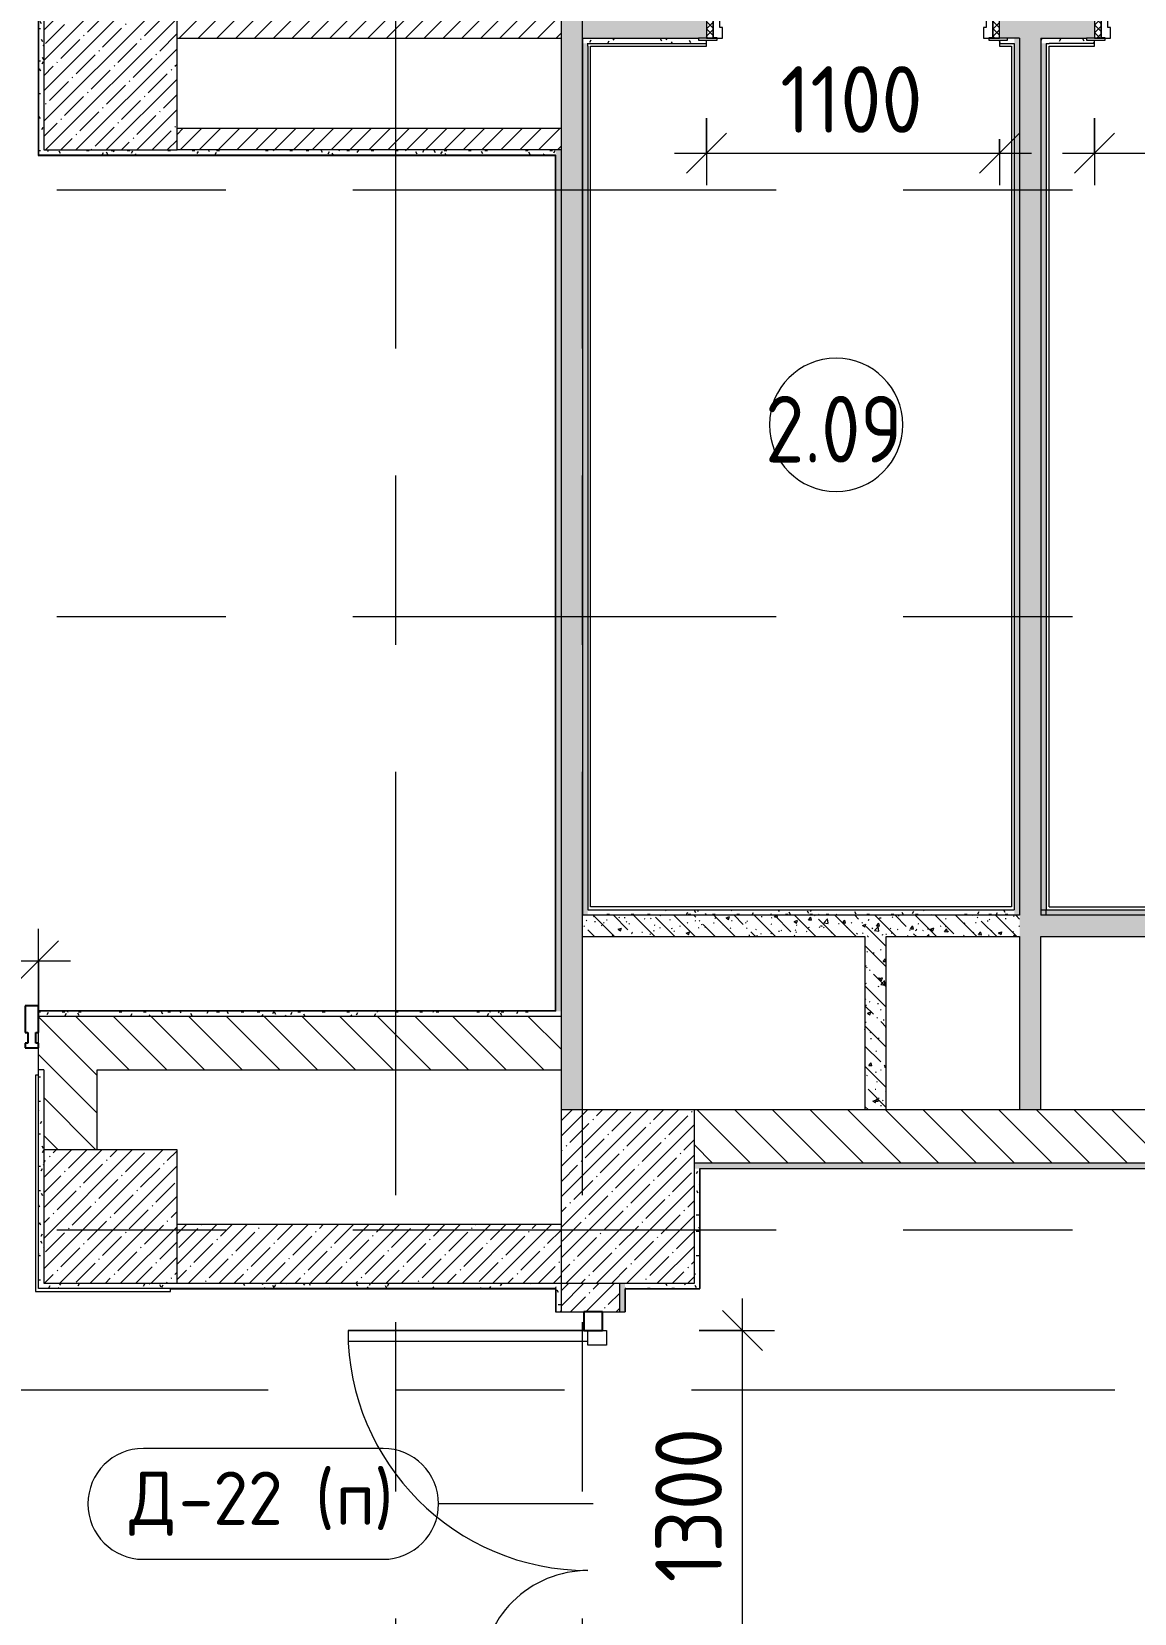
# Model space of a CAD drawing. Header units: millimetres. Extents: x 35363 to 232034, y -8553 to 29000.
# Drawn here: x 73495 to 77630, y 9662 to 15594 of the extents above; entities that cross this region are included whole.
import ezdxf

# ---------------------------------------------------------------- set-up
doc = ezdxf.new("R2010")
doc.units = ezdxf.units.MM
doc.linetypes.add('Осевая', pattern=[3175, 635, -476.25, 1587.5, -476.25])
for name, color, linetype, lineweight in [('A-ANNO-DIMS', 7, 'Continuous', 9), ('A-ANNO-DIMS-100', 7, 'Continuous', 9), ('A-AREA-IDEN', 7, 'Continuous', 9), ('A-DETL-GENF', 7, 'Continuous', 9), ('A-DOOR', 7, 'Continuous', 9), ('A-DOOR-FRAM-2', 7, 'Continuous', 9), ('A-DOOR-IDEN', 7, 'Continuous', 9), ('A-GLAZ-CWMG', 7, 'Continuous', 9), ('A-GLAZ-CWMG-1', 7, 'Continuous', 25), ('A-WALL', 7, 'Continuous', 9), ('I-WALL', 7, 'Continuous', 9), ('S-COLS', 7, 'Continuous', 9), ('Оси-2', 7, 'Осевая', 9)]:
    doc.layers.add(name, color=color, linetype=linetype, lineweight=lineweight)
for name, color, linetype, lineweight, true_color in [('A-DOOR-1', 1, 'Continuous', 9, 0xff0000), ('A-DOOR-2', 1, 'Continuous', 13, 0xff0000), ('A-DOOR-FRAM-1', 1, 'Continuous', 13, 0xff0000), ('A-WALL-1', 7, 'Continuous', 9, 0x3c3c3c), ('A-WALL-FNSH-1', 7, 'Continuous', 9, 0x3c3c3c)]:
    doc.layers.add(name, color=color, linetype=linetype, lineweight=lineweight, true_color=true_color)
doc.styles.add('GOST Common', font='GOST_Common.ttf', dxfattribs={"height": 200})
doc.styles.add('GOST Common_1', font='GOST_Common.ttf', dxfattribs={"width": 0.9, "height": 250})
doc.styles.add('ISOCPEUR', font='isocpeur.ttf', dxfattribs={"width": 0.9, "height": 250})
doc.dimstyles.new('ISO-2_5_0_9К_БОЛЬШОЙ', dxfattribs={"dimscale": 304.8, "dimtxt": 248.995294, "dimasz": 0.492126, "dimexe": 0.393701, "dimexo": 0.984252, "dimgap": 0, "dimtad": 1, "dimdec": 0, "dimrnd": 10, "dimzin": 0, "dimdsep": 46, "dimtxsty": 'ISOCPEUR', "dimblk1": 'OBLIQUE', "dimblk2": 'OBLIQUE', "dimsah": 1, "dimcen": 0.09, "dimdle": 0.393701, "dimazin": 0, "dimtfac": 1, "dimtdec": 4, "dimtix": 1, "dimtmove": 0, "dimatfit": 3, "dimfxl": 1, "dimtvp": 1, "dimtolj": 1, "dimtzin": 0, "dimarcsym": 2})
pattern_1 = [(135, (0, 0), (-70.71068, -70.71068), [])]
pattern_2 = [(45, (0, 0), (-57.02463, 57.02463), []), (45, (57.025, 0), (-57.02463, 57.02463), [100.806, -20.161, 3.353, -16.808])]
pattern_3 = [(135, (0, 0), (-75.43415, -75.43415), [106.68, -17.78, 3.556, -17.78]), (135, (0, 75.39), (-75.43415, -75.43415), []), (50, (0, 0), (127.52922, -11.15758), [13.335, -146.685]), (355, (0, 0), (-24.66966, 133.74002), [10.668, -117.348]), (100.451, (10.63, -0.93), (102.85973, 122.58178), [11.333, -124.663]), (46.184, (0, 35.56), (189.75516, -29.43036), [20.002, -220.027]), (96.636, (15.81, 33.1), (166.1822, 173.1996), [17, -186.995]), (351.184, (0, 35.56), (166.18393, 173.19757), [16.002, -176.022]), (21, (17.78, 26.67), (106.13027, -71.58603), [13.335, -146.685]), (326, (17.78, 26.67), (43.26188, 128.93175), [10.668, -117.348]), (71.451, (26.62, 20.7), (149.39198, 57.34505), [11.333, -124.663]), (37.5, (0, 0), (2.162228, 59.188357), [3.353, -112.573, 3.353, -115.773, -117.793]), (37.5, (0, 0), (2.162228, 59.188357), [-235.052, 3.353, -114.44]), (7.5, (0, 0), (46.773857, 70.126152), [3.353, -64.567, 3.353, -109.906, -44.894]), (7.5, (0, 0), (46.773857, 70.126152), [-181.178, 3.353, -41.542]), (327.5, (-39.65, 0), (94.91367, -4.010093), [3.353, -41.097, 3.353, -135.331, -184.023]), (327.5, (-39.65, 0), (94.91367, -4.010093), [-183.134, 3.353, -180.67]), (317.5, (-57.43, 0), (103.69057, 17.79882), [3.353, -54.432, 3.353, -88.748, -130.683]), (317.5, (-57.43, 0), (103.69057, 17.79882), [-149.885, 3.353, -127.33])]
pattern_4 = [(135, (1751.41, 104.685), (-14.14214, -14.14214), []), (225, (1751.41, 104.685), (14.14214, -14.14214), [])]
pattern_5 = [(45, (-371.384, 104.685), (-14.1421, 14.1421), []), (135, (-371.384, 104.685), (-14.1421, -14.1421), [])]
pattern_6 = [(45, (0, 0), (-35.35534, 35.35534), [])]
pattern_7 = [(0, (0, 0), (121.92, 30.48), [10.058, -81.382, 10.058, -81.382, -487.68]), (0, (0, 0), (121.92, 30.48), [-182.88, 10.058, -172.822, 10.058, -81.382, -213.36]), (0, (0, 0), (121.92, 30.48), [-457.2, 10.058, -50.902, 10.058, -142.342]), (120, (45.72, 15.24), (-87.356454, 90.345817), [10.058, -81.382, 10.058, -81.382, -487.68]), (120, (45.72, 15.24), (-87.356454, 90.345817), [-182.88, 10.058, -172.822, 10.058, -81.382, -213.36]), (120, (45.72, 15.24), (-87.356454, 90.345817), [-457.2, 10.058, -50.902, 10.058, -142.342]), (240, (60.96, 76.2), (-34.563546, -120.825817), [10.058, -81.382, 10.058, -81.382, -487.68]), (240, (60.96, 76.2), (-34.563546, -120.825817), [-182.88, 10.058, -172.822, 10.058, -81.382, -213.36]), (240, (60.96, 76.2), (-34.563546, -120.825817), [-457.2, 10.058, -50.902, 10.058, -142.342])]

# ---------------------------------------------------------------- blocks, each defined once
blk = doc.blocks.new('BSC_Колонна _Прямоугольная - 650х500-23287315-План заполнения и маркировки дверных проемов 2 этажа в осях 12-23')
at = {"layer": 'S-COLS'}
h = blk.add_hatch(dxfattribs=at)
h.set_pattern_fill('FP_42', color=256, style=0, pattern_type=2)
h.set_pattern_definition([(135, (11225, -75730), (-57.02463, -57.02463), []), (135, (11225, -75672.975), (-57.02463, -57.02463), [100.806, -20.161, 3.353, -16.808])])
h.paths.add_polyline_path([(325, -250), (325, 250), (-325, 250), (-325, -250)])
for p, q in [((325, 250), (-325, 250)), ((-325, 250), (-325, -250)), ((325, -250), (325, 250)), ((-325, -250), (325, -250))]:
    blk.add_line(p, q, dxfattribs=at)
blk = doc.blocks.new('BSC_Колонна _Прямоугольная - 500х500-V27-План заполнения и маркировки дверных проемов 2 этажа в осях 12-23')
at = {"layer": 'S-COLS'}
h = blk.add_hatch(dxfattribs=at)
h.set_pattern_fill('FP_43', color=256, style=0, pattern_type=2)
h.set_pattern_definition([(45, (-73790, -11150), (-57.02463, 57.02463), []), (45, (-73732.975, -11150), (-57.02463, 57.02463), [100.806, -20.161, 3.353, -16.808])])
h.paths.add_polyline_path([(-250, -250), (250, -250), (250, 250), (-250, 250)])
for p, q in [((250, 250), (-250, 250)), ((-250, 250), (-250, -250)), ((250, -250), (250, 250)), ((-250, -250), (250, -250))]:
    blk.add_line(p, q, dxfattribs=at)
blk = doc.blocks.new('BSC_Колонна _Прямоугольная - 500х500-V29-План заполнения и маркировки дверных проемов 2 этажа в осях 12-23')
at = {"layer": 'S-COLS'}
h = blk.add_hatch(dxfattribs=at)
h.set_pattern_fill('FP_45', color=256, style=0, pattern_type=2)
h.set_pattern_definition([(45, (-73790, -15400), (-57.02463, 57.02463), []), (45, (-73732.975, -15400), (-57.02463, 57.02463), [100.806, -20.161, 3.353, -16.808])])
h.paths.add_polyline_path([(-250, -250), (250, -250), (250, 250), (-250, 250)])
for p, q in [((250, 250), (-250, 250)), ((-250, 250), (-250, -250)), ((250, -250), (250, 250)), ((-250, -250), (250, -250))]:
    blk.add_line(p, q, dxfattribs=at)
blk = doc.blocks.new('110_Дверь_СКБ_1Ст_Внутренняя1 - Д-4 _л_ 1100x2100h_су мгн-32399984-План заполнения и маркировки дверных проемов 2 этажа в осях 12-23')
at = {"layer": 'A-DOOR'}
h = blk.add_hatch(dxfattribs=at)
h.set_pattern_fill('FP_38', color=256, style=0, pattern_type=2)
h.set_pattern_definition(pattern_4)
h.paths.add_polyline_path([(562.5, -40), (562.5, 40), (537.5, 40), (537.5, -40)])
at = {"layer": 'A-DOOR-FRAM-2'}
h = blk.add_hatch(dxfattribs=at)
h.set_pattern_fill('FP_39', color=256, style=0, pattern_type=2)
h.set_pattern_definition(pattern_5)
h.paths.add_polyline_path([(-512.5, -40), (-512.5, 40), (-537.5, 40), (-537.5, -40)])
at = {"layer": 'A-DOOR-1'}
blk.add_arc((512.5, 40), 1000, 90, 180, dxfattribs=at)
at = {"layer": 'A-DOOR-2'}
for p, q in [((512.5, 1040), (472.5, 1040)), ((472.5, 1040), (472.5, 40)), ((512.5, 40), (512.5, 1040)), ((472.5, 40), (512.5, 40))]:
    blk.add_line(p, q, dxfattribs=at)
at = {"layer": 'A-DOOR-FRAM-1'}
for p, q in [((-497.5, 48), (-567.5, 48)), ((-567.5, 48), (-567.5, 40)), ((-567.5, 40), (-497.5, 40)), ((-512.5, 40), (-537.5, 40)), ((-537.5, 40), (-537.5, -40)), ((-487.5, 40), (-512.5, 40)), ((-512.5, 40), (-512.5, -40)), ((-512.5, -40), (-512.5, 40)), ((-497.5, 40), (-512.5, 40)), ((-512.5, 40), (-512.5, 39)), ((-512.5, 39), (-497.5, 39)), ((-497.5, 40), (-497.5, 48)), ((-497.5, 39), (-497.5, 40)), ((-487.5, 0), (-487.5, 40)), ((-477.5, 0), (-487.5, 0)), ((-477.5, -40), (-477.5, 0)), ((512.5, 0), (502.5, 0)), ((502.5, 0), (502.5, -40)), ((512.5, 40), (512.5, 0)), ((537.5, 40), (512.5, 40)), ((592.5, 48), (522.5, 48)), ((522.5, 48), (522.5, 40)), ((537.5, 40), (522.5, 40)), ((522.5, 40), (522.5, 39)), ((522.5, 40), (592.5, 40)), ((522.5, 39), (537.5, 39)), ((537.5, -40), (537.5, 40)), ((562.5, 40), (537.5, 40)), ((537.5, 40), (537.5, -40)), ((537.5, 39), (537.5, 40)), ((562.5, -40), (562.5, 40)), ((592.5, 40), (592.5, 48)), ((-497.5, -40), (-567.5, -40)), ((-567.5, -40), (-567.5, -48)), ((-567.5, -48), (-497.5, -48)), ((-537.5, -40), (-512.5, -40)), ((-497.5, -39), (-512.5, -39)), ((-512.5, -39), (-512.5, -40)), ((-512.5, -40), (-477.5, -40)), ((-512.5, -40), (-497.5, -40)), ((-497.5, -40), (-497.5, -39)), ((-497.5, -48), (-497.5, -40)), ((502.5, -40), (537.5, -40)), ((537.5, -39), (522.5, -39)), ((522.5, -39), (522.5, -40)), ((522.5, -40), (537.5, -40)), ((592.5, -40), (522.5, -40)), ((522.5, -40), (522.5, -48)), ((522.5, -48), (592.5, -48)), ((537.5, -40), (537.5, -39)), ((537.5, -40), (562.5, -40)), ((592.5, -48), (592.5, -40))]:
    blk.add_line(p, q, dxfattribs=at)
blk = doc.blocks.new('110_Дверь_СКБ_1Ст_Внутренняя1 - Д-5 _л_ 1100x2100h_су мгн EIW30-32897889-План заполнения и маркировки дверных проемов 2 этажа в осях 12-23')
at = {"layer": 'A-DOOR'}
h = blk.add_hatch(dxfattribs=at)
h.set_pattern_fill('FP_38', color=256, style=0, pattern_type=2)
h.set_pattern_definition(pattern_4)
h.paths.add_polyline_path([(562.5, -40), (562.5, 40), (537.5, 40), (537.5, -40)])
at = {"layer": 'A-DOOR-FRAM-2'}
h = blk.add_hatch(dxfattribs=at)
h.set_pattern_fill('FP_39', color=256, style=0, pattern_type=2)
h.set_pattern_definition(pattern_5)
h.paths.add_polyline_path([(-512.5, -40), (-512.5, 40), (-537.5, 40), (-537.5, -40)])
at = {"layer": 'A-DOOR-1'}
blk.add_arc((512.5, 40), 1000, 90, 180, dxfattribs=at)
at = {"layer": 'A-DOOR-2'}
for p, q in [((512.5, 1040), (472.5, 1040)), ((472.5, 1040), (472.5, 40)), ((512.5, 40), (512.5, 1040)), ((472.5, 40), (512.5, 40))]:
    blk.add_line(p, q, dxfattribs=at)
at = {"layer": 'A-DOOR-FRAM-1'}
for p, q in [((-497.5, 48), (-567.5, 48)), ((-567.5, 48), (-567.5, 40)), ((-567.5, 40), (-497.5, 40)), ((-512.5, 40), (-537.5, 40)), ((-537.5, 40), (-537.5, -40)), ((-487.5, 40), (-512.5, 40)), ((-512.5, 40), (-512.5, -40)), ((-512.5, -40), (-512.5, 40)), ((-497.5, 40), (-512.5, 40)), ((-512.5, 40), (-512.5, 39)), ((-512.5, 39), (-497.5, 39)), ((-497.5, 40), (-497.5, 48)), ((-497.5, 39), (-497.5, 40)), ((-487.5, 0), (-487.5, 40)), ((-477.5, 0), (-487.5, 0)), ((-477.5, -40), (-477.5, 0)), ((512.5, 0), (502.5, 0)), ((502.5, 0), (502.5, -40)), ((512.5, 40), (512.5, 0)), ((537.5, 40), (512.5, 40)), ((592.5, 48), (522.5, 48)), ((522.5, 48), (522.5, 40)), ((537.5, 40), (522.5, 40)), ((522.5, 40), (522.5, 39)), ((522.5, 40), (592.5, 40)), ((522.5, 39), (537.5, 39)), ((537.5, -40), (537.5, 40)), ((562.5, 40), (537.5, 40)), ((537.5, 40), (537.5, -40)), ((537.5, 39), (537.5, 40)), ((562.5, -40), (562.5, 40)), ((592.5, 40), (592.5, 48)), ((-497.5, -40), (-567.5, -40)), ((-567.5, -40), (-567.5, -48)), ((-567.5, -48), (-497.5, -48)), ((-537.5, -40), (-512.5, -40)), ((-497.5, -39), (-512.5, -39)), ((-512.5, -39), (-512.5, -40)), ((-512.5, -40), (-477.5, -40)), ((-512.5, -40), (-497.5, -40)), ((-497.5, -40), (-497.5, -39)), ((-497.5, -48), (-497.5, -40)), ((502.5, -40), (537.5, -40)), ((537.5, -39), (522.5, -39)), ((522.5, -39), (522.5, -40)), ((522.5, -40), (537.5, -40)), ((592.5, -40), (522.5, -40)), ((522.5, -40), (522.5, -48)), ((522.5, -48), (592.5, -48)), ((537.5, -40), (537.5, -39)), ((537.5, -40), (562.5, -40)), ((592.5, -48), (592.5, -40))]:
    blk.add_line(p, q, dxfattribs=at)
blk = doc.blocks.new('Прямоугольный импост - 50 x 70 мм-31927764-План заполнения и маркировки дверных проемов 2 этажа в осях 12-23')
at = {"layer": 'A-GLAZ-CWMG-1'}
for p, q in [((-70, 35), (0, 35)), ((-70, -35), (-70, 35)), ((0, 35), (0, -35)), ((0, -35), (-70, -35))]:
    blk.add_line(p, q, dxfattribs=at)
blk = doc.blocks.new('Дверь_Витражная_остекление_ - ДВН_ДАО_Главный вход_1200 в свету Д-22 _п_-32403398-План заполнения и маркировки дверных проемов 2 этажа в осях 12-23')
at = {"layer": 'A-DETL-GENF'}
for p, q in [((650, 920), (610, 920)), ((610, 920), (610, 20)), ((650, 35), (650, 920)), ((-610, 420), (-650, 420)), ((-650, 420), (-650, 35)), ((-610, 20), (-610, 420)), ((-650, 20), (-610, 20)), ((-595, 20), (-650, 20)), ((-595, -50), (-595, 20)), ((595, -50), (595, 20)), ((595, 20), (650, 20)), ((610, 20), (650, 20)), ((-650, -35), (-650, -50)), ((-650, -50), (-595, -50)), ((650, -50), (595, -50)), ((650, -35), (650, -50))]:
    blk.add_line(p, q, dxfattribs=at)
at = {"layer": 'A-DOOR-1'}
for p, q in [((650, 920), (650, 35)), ((-650, 420), (-650, 35))]:
    blk.add_line(p, q, dxfattribs=at)
for centre, radius, start, end in [((650, 20), 900, 90, 180), ((-650, 20), 400, 360, 90)]:
    blk.add_arc(centre, radius, start, end, dxfattribs=at)
blk = doc.blocks.new('Прямоугольный импост - Импост структурный с накладкой - 160мм Темный-33326242-План заполнения и маркировки дверных проемов 2 этажа в осях 12-23')
at = {"layer": 'A-GLAZ-CWMG-1'}
for p, q in [((0, 140), (-50, 140)), ((-50, 140), (-50, 40)), ((0, 40), (0, 140)), ((-50, 40), (-40, 40)), ((-40, 0), (-50, 0)), ((-50, 0), (-50, -17)), ((-40, 40), (-40, 0)), ((-10, 0), (-10, 40)), ((-10, 40), (0, 40)), ((0, 0), (-10, 0)), ((0, -17), (0, 0)), ((-50, -17), (0, -17))]:
    blk.add_line(p, q, dxfattribs=at)
blk = doc.blocks.new('DIMBLOCK39-План заполнения и маркировки дверных проемов 2 этажа в осях 12-23')
at = {"layer": 'A-ANNO-DIMS-100'}
for p, q in [((76024.8, 15270), (76024.8, 15017.9)), ((76024.8, 15137.9), (76024.8, 15270)), ((77124.8, 15190), (77124.8, 15017.9)), ((77124.8, 15137.9), (77124.8, 15190)), ((75904.8, 15137.9), (77244.8, 15137.9))]:
    blk.add_line(p, q, dxfattribs=at)
at = {"layer": 'A-ANNO-DIMS-100', "lineweight": 20}
for p, q in [((76024.8, 15137.9), (76099.8, 15212.9)), ((77124.8, 15137.9), (77199.8, 15212.9)), ((76024.8, 15137.9), (75949.8, 15062.9)), ((77124.8, 15137.9), (77049.8, 15062.9))]:
    blk.add_line(p, q, dxfattribs=at)
at = {"layer": 'A-ANNO-DIMS-100', "color": 0, "insert": (76301.9, 15464.5), "char_height": 250, "width": 655.049, "attachment_point": 1, "line_spacing_factor": 1.149209, "style": 'ISOCPEUR'}
blk.add_mtext('1100', dxfattribs=at)
blk = doc.blocks.new('_Oblique')
at = {"color": 0, "linetype": 'ByBlock', "lineweight": -2}
blk.add_line((-0.5, -0.5), (0.5, 0.5), dxfattribs=at)
blk = doc.blocks.new('DIMBLOCK40-План заполнения и маркировки дверных проемов 2 этажа в осях 12-23')
at = {"layer": 'A-ANNO-DIMS-100'}
for p, q in [((77480, 15270), (77480, 15017.9)), ((77480, 15137.9), (77480, 15270)), ((78580, 15190), (78580, 15017.9)), ((78580, 15137.9), (78580, 15190)), ((77360, 15137.9), (78700, 15137.9))]:
    blk.add_line(p, q, dxfattribs=at)
at = {"layer": 'A-ANNO-DIMS-100', "lineweight": 20}
for p, q in [((77480, 15137.9), (77555, 15212.9)), ((78580, 15137.9), (78655, 15212.9)), ((77480, 15137.9), (77405, 15062.9)), ((78580, 15137.9), (78505, 15062.9))]:
    blk.add_line(p, q, dxfattribs=at)
at = {"layer": 'A-ANNO-DIMS-100', "color": 0, "insert": (77757.1, 15464.5), "char_height": 250, "width": 655.049, "attachment_point": 1, "line_spacing_factor": 1.149209, "style": 'ISOCPEUR'}
blk.add_mtext('1100', dxfattribs=at)
blk = doc.blocks.new('Марка_Помещения - Номер-25198446-План заполнения и маркировки дверных проемов 2 этажа в осях 12-23')
at = {"layer": 'A-AREA-IDEN'}
for start, end in [(360, 180), (180, 360)]:
    blk.add_arc((0, 0), 2.5, start, end, dxfattribs=at)
blk = doc.blocks.new('М_двери - Типоразмер_рамка-25223575-План заполнения и маркировки дверных проемов 2 этажа в осях 12-23')
at = {"layer": 'A-DOOR-IDEN'}
for p, q in [((4.496, 2.08), (-4.496, 2.08)), ((-4.496, -2.08), (4.496, -2.08))]:
    blk.add_line(p, q, dxfattribs=at)
for centre, start, end in [((-4.496, 0), 90, 270), ((4.496, 0), 270, 90)]:
    blk.add_arc(centre, 2.08, start, end, dxfattribs=at)
blk = doc.blocks.new('DIMBLOCK62-План заполнения и маркировки дверных проемов 2 этажа в осях 12-23')
at = {"layer": 'A-ANNO-DIMS-100', "lineweight": 20}
for p, q in [((76160, 10722.3), (76085, 10797.3)), ((76160, 10722.3), (76235, 10647.3)), ((76160, 9422.3), (76085, 9497.3)), ((76160, 9422.3), (76235, 9347.3))]:
    blk.add_line(p, q, dxfattribs=at)
at = {"layer": 'A-ANNO-DIMS-100'}
for p, q in [((76160, 9302.3), (76160, 10842.3)), ((75998, 10722.3), (76280, 10722.3)), ((76160, 10722.3), (75998, 10722.3)), ((75998, 9422.3), (76280, 9422.3)), ((76160, 9422.3), (75998, 9422.3))]:
    blk.add_line(p, q, dxfattribs=at)
at = {"layer": 'A-ANNO-DIMS-100', "color": 0, "insert": (75833.3, 9777.8), "char_height": 250, "width": 706.764, "attachment_point": 1, "rotation": 90, "line_spacing_factor": 1.149209, "style": 'ISOCPEUR'}
blk.add_mtext('1300', dxfattribs=at)
blk = doc.blocks.new('DIMBLOCK64-План заполнения и маркировки дверных проемов 2 этажа в осях 12-23')
at = {"layer": 'A-ANNO-DIMS-100'}
for p, q in [((72020, 12100), (72020, 12229.3)), ((73520, 11915.3), (73520, 12229.3)), ((71900, 12109.3), (73640, 12109.3)), ((72020, 12109.3), (72020, 12100)), ((73520, 12109.3), (73520, 11915.3))]:
    blk.add_line(p, q, dxfattribs=at)
at = {"layer": 'A-ANNO-DIMS-100', "lineweight": 20}
for p, q in [((72020, 12109.3), (72095, 12184.3)), ((73520, 12109.3), (73595, 12184.3)), ((72020, 12109.3), (71945, 12034.3)), ((73520, 12109.3), (73445, 12034.3))]:
    blk.add_line(p, q, dxfattribs=at)
at = {"layer": 'A-ANNO-DIMS-100', "color": 0, "insert": (72475.5, 12435.9), "char_height": 250, "width": 706.764, "attachment_point": 1, "line_spacing_factor": 1.149209, "style": 'ISOCPEUR'}
blk.add_mtext('1500', dxfattribs=at)

msp = doc.modelspace()

# ---------------------------------------------------------------- hatches: boundary and pattern name
at = {"layer": 'I-WALL'}
h = msp.add_hatch(dxfattribs=at)
h.set_pattern_fill('FP_58', color=256, style=0, pattern_type=2)
h.set_pattern_definition(pattern_7)
h.paths.add_polyline_path([(73540, 15150), (73540, 15670), (73520, 15670), (73520, 15150)])
h = msp.add_hatch(dxfattribs=at)
h.set_pattern_fill('FP_22', color=256, style=0, pattern_type=2)
h.set_pattern_definition(pattern_6)
h.paths.add_polyline_path([(75480, 15570), (75480, 15650), (74040, 15650), (74040, 15570)])
h = msp.add_hatch(dxfattribs=at)
h.set_pattern_fill('FP_27', color=256, style=0, pattern_type=2)
h.set_pattern_definition(pattern_3)
h.paths.add_polyline_path([(75560, 11550), (75560, 15650), (75480, 15650), (75480, 11550)])
h = msp.add_hatch(dxfattribs=at)
h.set_pattern_fill('FP_27', color=256, style=0, pattern_type=2)
h.set_pattern_definition(pattern_3)
h.paths.add_polyline_path([(84200, 15570), (84200, 15650), (82580, 15650), (82580, 15570), (84180, 15570)])
h.paths.add_polyline_path([(77124.8, 15570), (77480, 15570), (77480, 15650), (77124.8, 15650)])
h.paths.add_polyline_path([(76024.8, 15570), (76024.8, 15650), (75560, 15650), (75560, 15570), (75994.8, 15570)])
h.paths.add_polyline_path([(81450, 15570), (81480, 15570), (81480, 15650), (79080, 15650), (79080, 15570), (80919.8, 15570)])
h = msp.add_hatch(dxfattribs=at)
h.set_pattern_fill('FP_58', color=256, style=0, pattern_type=2)
h.set_pattern_definition(pattern_7)
h.paths.add_polyline_path([(77154.8, 15550), (77179.8, 15550), (77179.8, 15570), (77154.8, 15570), (77154.8, 15562), (77124.8, 15562), (77124.8, 15550)])
h.paths.add_polyline_path([(76024.8, 15550), (76024.8, 15562), (75994.8, 15562), (75994.8, 15570), (75560, 15570), (75560, 15550), (75994.8, 15550)])
h = msp.add_hatch(dxfattribs=at)
h.set_pattern_fill('FP_58', color=256, style=0, pattern_type=2)
h.set_pattern_definition(pattern_7)
h.paths.add_polyline_path([(75560, 12280), (75580, 12280), (75580, 15550), (75560, 15550), (75560, 13573.1)])
h = msp.add_hatch(dxfattribs=at)
h.set_pattern_fill('FP_58', color=256, style=0, pattern_type=2)
h.set_pattern_definition(pattern_7)
h.paths.add_polyline_path([(77199.8, 12280), (77199.8, 15570), (77179.8, 15570), (77179.8, 12280)])
h = msp.add_hatch(dxfattribs=at)
h.set_pattern_fill('FP_27', color=256, style=0, pattern_type=2)
h.set_pattern_definition(pattern_3)
h.paths.add_polyline_path([(77279.8, 11550), (77279.8, 15570), (77199.8, 15570), (77199.8, 11550)])
h = msp.add_hatch(dxfattribs=at)
h.set_pattern_fill('FP_58', color=256, style=0, pattern_type=2)
h.set_pattern_definition(pattern_7)
h.paths.add_polyline_path([(77299.8, 15550), (77480, 15550), (77480, 15562), (77450, 15562), (77450, 15570), (77279.8, 15570), (77279.8, 15550)])
h = msp.add_hatch(dxfattribs=at)
h.set_pattern_fill('FP_58', color=256, style=0, pattern_type=2)
h.set_pattern_definition(pattern_7)
h.paths.add_polyline_path([(77279.8, 12280), (77299.8, 12280), (77299.8, 15550), (77279.8, 15550), (77279.8, 12300)])
h = msp.add_hatch(dxfattribs=at)
h.set_pattern_fill('FP_22', color=256, style=0, pattern_type=2)
h.set_pattern_definition(pattern_6)
h.paths.add_polyline_path([(75480, 15150), (75480, 15230), (74040, 15230), (74040, 15150), (75460, 15150)])
h = msp.add_hatch(dxfattribs=at)
h.set_pattern_fill('FP_58', color=256, style=0, pattern_type=2)
h.set_pattern_definition(pattern_7)
h.paths.add_polyline_path([(75459, 15130), (75460, 15130), (75460, 15150), (73520, 15150), (73520, 15130), (74040, 15130)])
h = msp.add_hatch(dxfattribs=at)
h.set_pattern_fill('FP_58', color=256, style=0, pattern_type=2)
h.set_pattern_definition(pattern_7)
h.paths.add_polyline_path([(75460, 11920), (75480, 11920), (75480, 15150), (75460, 15150), (75460, 11921)])
h = msp.add_hatch(dxfattribs=at)
h.set_pattern_fill('FP_58', color=256, style=0, pattern_type=2)
h.set_pattern_definition(pattern_7)
h.paths.add_polyline_path([(76068, 12280), (77179.8, 12280), (77179.8, 12300), (75580, 12300), (75580, 12280)])
h = msp.add_hatch(dxfattribs=at)
h.set_pattern_fill('FP_58', color=256, style=0, pattern_type=2)
h.set_pattern_definition(pattern_7)
h.paths.add_polyline_path([(80839.8, 12280), (80839.8, 12300), (77279.8, 12300), (77279.8, 12280), (78974.4, 12280)])
h = msp.add_hatch(dxfattribs=at)
h.set_pattern_fill('FP_27', color=256, style=0, pattern_type=2)
h.set_pattern_definition(pattern_3)
h.paths.add_polyline_path([(76619.8, 12200), (77199.8, 12200), (77199.8, 12280), (75560, 12280), (75560, 12200), (76068, 12200)])
h = msp.add_hatch(dxfattribs=at)
h.set_pattern_fill('FP_27', color=256, style=0, pattern_type=2)
h.set_pattern_definition(pattern_3)
h.paths.add_polyline_path([(84480, 12200), (84480, 12280), (77279.8, 12280), (77279.8, 12200), (81880.7, 12200)])
h = msp.add_hatch(dxfattribs=at)
h.set_pattern_fill('FP_27', color=256, style=0, pattern_type=2)
h.set_pattern_definition(pattern_3)
h.paths.add_polyline_path([(76619.8, 11550), (76699.8, 11550), (76699.8, 12200), (76619.8, 12200), (76619.8, 11746.8)])
h = msp.add_hatch(dxfattribs=at)
h.set_pattern_fill('FP_19', color=256, style=0, pattern_type=2)
h.set_pattern_definition(pattern_1)
h.paths.add_polyline_path([(75480, 11700), (75480, 11900), (73520, 11900), (73520, 11700), (74614.8, 11700)])
h.paths.add_polyline_path([(70234, 11700), (70310, 11700), (70310, 11900), (70234, 11900), (70234, 11746.8)])
h.paths.add_polyline_path([(68754, 11700), (68754, 11900), (68665, 11900), (68665, 11700)])
h.paths.add_polyline_path([(70810, 11700), (70830, 11700), (70830, 11900), (70810, 11900), (70810, 11746.8)])
h = msp.add_hatch(dxfattribs=at)
h.set_pattern_fill('FP_58', color=256, style=0, pattern_type=2)
h.set_pattern_definition(pattern_7)
h.paths.add_polyline_path([(75480, 11900), (75480, 11920), (73520, 11920), (73520, 11900)])
h = msp.add_hatch(dxfattribs=at)
h.set_pattern_fill('FP_58', color=256, style=0, pattern_type=2)
h.set_pattern_definition(pattern_7)
h.paths.add_polyline_path([(73520, 10900), (73540, 10900), (73540, 11700), (73520, 11700), (73520, 11400)])
h = msp.add_hatch(dxfattribs=at)
h.set_pattern_fill('FP_19', color=256, style=0, pattern_type=2)
h.set_pattern_definition(pattern_1)
h.paths.add_polyline_path([(73540, 11400), (73740, 11400), (73740, 11700), (73540, 11700)])
h = msp.add_hatch(dxfattribs=at)
h.set_pattern_fill('FP_19', color=256, style=0, pattern_type=2)
h.set_pattern_definition(pattern_1)
h.paths.add_polyline_path([(80350, 11350), (80350, 11550), (75980, 11550), (75980, 11350), (80330, 11350)])
h = msp.add_hatch(dxfattribs=at)
h.set_pattern_fill('FP_58', color=256, style=0, pattern_type=2)
h.set_pattern_definition(pattern_7)
h.paths.add_polyline_path([(80330, 11330), (80330, 11350), (75980, 11350), (75980, 11330), (80329, 11330)])
h = msp.add_hatch(dxfattribs=at)
h.set_pattern_fill('FP_58', color=256, style=0, pattern_type=2)
h.set_pattern_definition(pattern_7)
h.paths.add_polyline_path([(76000, 10880), (76000, 11330), (75980, 11330), (75980, 10880)])
h = msp.add_hatch(dxfattribs=at)
h.set_pattern_fill('FP_17', color=256, style=0, pattern_type=2)
h.set_pattern_definition(pattern_2)
h.paths.add_polyline_path([(75480, 10900), (75480, 11120), (74040, 11120), (74040, 10900), (74614.8, 10900)])
h = msp.add_hatch(dxfattribs=at)
h.set_pattern_fill('FP_58', color=256, style=0, pattern_type=2)
h.set_pattern_definition(pattern_7)
h.paths.add_polyline_path([(75459, 10880), (75460, 10880), (75460, 10900), (73520, 10900), (73520, 10880), (74614.8, 10880)])
h = msp.add_hatch(dxfattribs=at)
h.set_pattern_fill('FP_58', color=256, style=0, pattern_type=2)
h.set_pattern_definition(pattern_7)
h.paths.add_polyline_path([(75480, 8300), (75480, 9352.3), (75460, 9352.3), (75460, 8300)])
h.paths.add_polyline_path([(75480, 10792.3), (75480, 10900), (75460, 10900), (75460, 10792.3)])
h = msp.add_hatch(dxfattribs=at)
h.set_pattern_fill('FP_17', color=256, style=0, pattern_type=2)
h.set_pattern_definition(pattern_2)
h.paths.add_polyline_path([(75700, 7900), (75700, 9352.3), (75480, 9352.3), (75480, 7900)])
h.paths.add_polyline_path([(75700, 10792.3), (75700, 10900), (75480, 10900), (75480, 10792.3)])
h = msp.add_hatch(dxfattribs=at)
h.set_pattern_fill('FP_58', color=256, style=0, pattern_type=2)
h.set_pattern_definition(pattern_7)
h.paths.add_polyline_path([(75700, 4130), (75720, 4130), (75720, 9352.3), (75700, 9352.3), (75700, 4441.6)])
h.paths.add_polyline_path([(75700, 10792.3), (75720, 10792.3), (75720, 10900), (75700, 10900)])
h = msp.add_hatch(dxfattribs=at)
h.set_pattern_fill('FP_58', color=256, style=0, pattern_type=2)
h.set_pattern_definition(pattern_7)
h.paths.add_polyline_path([(75720, 10880), (75980, 10880), (75980, 10900), (75720, 10900)])

# ---------------------------------------------------------------- linework, layer by layer
at = {"layer": 'A-DOOR-IDEN'}
msp.add_line((75601, 10072.3), (75020.6, 10072.3), dxfattribs=at)
at = {"layer": 'A-WALL'}
for p, q in [((75480, 15650), (75480, 11700)), ((75560, 15570), (75994.8, 15570)), ((75560, 15570), (75560, 12280)), ((75580, 15550), (76024.8, 15550)), ((77199.8, 15570), (77154.8, 15570)), ((77199.8, 15570), (77199.8, 12280)), ((77279.8, 15570), (77450, 15570)), ((77279.8, 15570), (77279.8, 12280)), ((75480, 15150), (74040, 15150)), ((75460, 11920), (75460, 15130)), ((75580, 12300), (77179.8, 12300)), ((77279.8, 12300), (80819.8, 12300)), ((77199.8, 12280), (75560, 12280)), ((80839.8, 12280), (77279.8, 12280)), ((73520, 10880), (73520, 11920)), ((75480, 11900), (73520, 11900)), ((73540, 11700), (73520, 11700)), ((80350, 11350), (75980, 11350)), ((76000, 11330), (80330, 11330)), ((75460, 10880), (73520, 10880)), ((74015.2, 10879.5), (74015.2, 10879)), ((75460, 10880), (75460, 10792.3)), ((75480, 10900), (75480, 10792.3)), ((75720, 10880), (75720, 10792.3))]:
    msp.add_line(p, q, dxfattribs=at)
at = {"layer": 'A-WALL-1'}
for p, q in [((73520, 15670), (73520, 15130)), ((74040, 15570), (75480, 15570)), ((75580, 15539), (75580, 15550)), ((76024.8, 15550), (76024.8, 15562)), ((77124.8, 15562), (77124.8, 15550)), ((77124.8, 15550), (77179.8, 15550)), ((77179.8, 15550), (77179.8, 12300)), ((77299.8, 15550), (77310.8, 15550)), ((77480, 15550), (77480, 15562)), ((75480, 15230), (74040, 15230)), ((75459, 15130), (75460, 15130)), ((77299.8, 12280), (77299.8, 12300)), ((75560, 11550), (75560, 12200)), ((75560, 12200), (76619.8, 12200)), ((76619.8, 12200), (76619.8, 11550)), ((76699.8, 12200), (77199.8, 12200)), ((76699.8, 11550), (76699.8, 12200)), ((77199.8, 12200), (77199.8, 11550)), ((77279.8, 11550), (77279.8, 12200)), ((77279.8, 12200), (84480, 12200)), ((75460, 11920), (73520, 11920)), ((73540, 11700), (73540, 11400)), ((73740, 11700), (75480, 11700)), ((73740, 11400), (73740, 11700)), ((75480, 11700), (75480, 11550)), ((78150, 11550), (75980, 11550)), ((76000, 11329), (76000, 11330)), ((75480, 11120), (74040, 11120)), ((74040, 10900), (75480, 10900)), ((75700, 10792.3), (75700, 10900)), ((75720, 10880), (76000, 10880)), ((75460, 10792.3), (75720, 10792.3))]:
    msp.add_line(p, q, dxfattribs=at)
at = {"layer": 'A-WALL-FNSH-1'}
for p, q in [((73519, 15671), (73519, 15129)), ((76024.8, 15539), (76024.8, 15550)), ((77124.8, 15550), (77124.8, 15539)), ((77299.8, 15550), (77299.8, 12300)), ((77480, 15550), (77310.8, 15550)), ((77480, 15539), (77480, 15550)), ((75580, 15539), (75580, 12300)), ((75591, 15539), (76024.8, 15539)), ((75591, 12311), (75591, 15539)), ((77124.8, 15539), (77168.8, 15539)), ((77168.8, 15539), (77168.8, 12311)), ((77310.8, 12311), (77310.8, 15539)), ((77310.8, 15539), (77480, 15539)), ((73519, 15129), (75459, 15129)), ((75459, 15130), (73520, 15130)), ((75459, 11921), (75459, 15130)), ((77168.8, 12311), (75591, 12311)), ((77310.8, 12311), (80819.8, 12311)), ((75459, 11921), (73520, 11921)), ((73520, 11921), (73520, 11920)), ((73520, 11680), (73509, 11680)), ((73509, 11680), (73509, 10868.5)), ((76000, 11329), (76000, 10880)), ((80329, 11329), (76000, 11329)), ((76001, 10879), (76001, 11329)), ((73509, 10868.5), (74015.2, 10868.5)), ((73520, 10879.5), (73520, 10880)), ((74015.2, 10879.5), (73520, 10879.5)), ((74015.2, 10880), (74015.2, 10879.5)), ((74015.2, 10879), (75459, 10879)), ((74015.2, 10868.5), (74015.2, 10879)), ((75459, 10879), (75459, 10792.3)), ((75721, 10879), (76001, 10879)), ((75721, 10792.3), (75721, 10879)), ((75459, 10792.3), (75460, 10792.3)), ((75720, 10792.3), (75721, 10792.3))]:
    msp.add_line(p, q, dxfattribs=at)
at = {"layer": 'Оси-2'}
for p, q in [((75560, 593.7), (75560, 25078.1)), ((74860, 593.7), (74860, 24898.1)), ((38663.4, 15000), (81600, 15000)), ((38663.4, 13400), (81600, 13400)), ((38663.4, 11100), (82200, 11100)), ((39933.4, 10500), (82200, 10500))]:
    msp.add_line(p, q, dxfattribs=at)

# ---------------------------------------------------------------- block references
at = {"layer": 'A-AREA-IDEN', "xscale": 99.99999999999993, "yscale": 99.99999999999993, "zscale": 99.99999999999993}
msp.add_blockref('Марка_Помещения - Номер-25198446-План заполнения и маркировки дверных проемов 2 этажа в осях 12-23', (76511.4, 14119.3), dxfattribs=at)
at = {"layer": 'A-DOOR-1'}
for name, p in [('110_Дверь_СКБ_1Ст_Внутренняя1 - Д-5 _л_ 1100x2100h_су мгн EIW30-32897889-План заполнения и маркировки дверных проемов 2 этажа в осях 12-23', (76562.3, 15610)), ('110_Дверь_СКБ_1Ст_Внутренняя1 - Д-4 _л_ 1100x2100h_су мгн-32399984-План заполнения и маркировки дверных проемов 2 этажа в осях 12-23', (78017.5, 15610))]:
    msp.add_blockref(name, p, dxfattribs=at)
at = {"layer": 'A-DOOR-1', "rotation": 89.99999999999997}
msp.add_blockref('Дверь_Витражная_остекление_ - ДВН_ДАО_Главный вход_1200 в свету Д-22 _п_-32403398-План заполнения и маркировки дверных проемов 2 этажа в осях 12-23', (75601, 10072.3), dxfattribs=at)
at = {"layer": 'A-DOOR-IDEN', "xscale": 99.99999999999993, "yscale": 99.99999999999993, "zscale": 99.99999999999993}
msp.add_blockref('М_двери - Типоразмер_рамка-25223575-План заполнения и маркировки дверных проемов 2 этажа в осях 12-23', (74363, 10072.3), dxfattribs=at)
at = {"layer": 'A-GLAZ-CWMG'}
msp.add_blockref('Прямоугольный импост - Импост структурный с накладкой - 160мм Темный-33326242-План заполнения и маркировки дверных проемов 2 этажа в осях 12-23', (73520, 11800), dxfattribs=at)
at = {"layer": 'A-GLAZ-CWMG', "extrusion": (0, 0, -1), "rotation": 90.00000000000004}
msp.add_blockref('Прямоугольный импост - 50 x 70 мм-31927764-План заполнения и маркировки дверных проемов 2 этажа в осях 12-23', (-75601, 10792.3), dxfattribs=at)
at = {"layer": 'S-COLS'}
for name, p in [('BSC_Колонна _Прямоугольная - 500х500-V29-План заполнения и маркировки дверных проемов 2 этажа в осях 12-23', (73790, 15400)), ('BSC_Колонна _Прямоугольная - 500х500-V27-План заполнения и маркировки дверных проемов 2 этажа в осях 12-23', (73790, 11150))]:
    msp.add_blockref(name, p, dxfattribs=at)
at = {"layer": 'S-COLS', "rotation": 270.0000000000007}
msp.add_blockref('BSC_Колонна _Прямоугольная - 650х500-23287315-План заполнения и маркировки дверных проемов 2 этажа в осях 12-23', (75730, 11225), dxfattribs=at)

# ---------------------------------------------------------------- texts
at = {"layer": 'A-AREA-IDEN', "insert": (76245.6, 14227.9), "char_height": 250, "width": 663.797, "attachment_point": 1, "style": 'GOST Common_1'}
msp.add_mtext('2.09', dxfattribs=at)
at = {"layer": 'A-DOOR-IDEN', "char_height": 200, "attachment_point": 1, "style": 'GOST Common'}
for s, insert, width in [('-22 (', (74045.9, 10193.5), 713.502), ('\\fGOST Common|b0|i0|c204|p34|;)', (74780.1, 10193.5), 96.202), ('\\fGOST Common|b0|i0|c204|p34|;Д', (73860.7, 10193.5), 224.472), ('\\fGOST Common|b0|i0|c204|p34|;п', (74634.6, 10193.5), 176.371)]:
    msp.add_mtext(s, dxfattribs=dict(at, insert=insert, width=width))

# ---------------------------------------------------------------- dimensions: what is measured, and where the dimension line sits
at = {"layer": 'A-ANNO-DIMS'}
for base, p1, p2, override, picture, middle in [((77124.8, 15137.9), (76024.8, 15570), (77124.8, 15490), {"dimpost": '<>', "dimfxl": 1102.905254}, 'DIMBLOCK39-План заполнения и маркировки дверных проемов 2 этажа в осях 12-23', (76574.8, 15262.9)), ((78580, 15137.9), (77480, 15570), (78580, 15490), {"dimpost": '<>', "dimfxl": 1102.905254}, 'DIMBLOCK40-План заполнения и маркировки дверных проемов 2 этажа в осях 12-23', (78030, 15262.9)), ((73520, 12109.3), (72020, 11800), (73520, 12215.3), {"dimpost": '<>', "dimfxl": 1556.442542}, 'DIMBLOCK64-План заполнения и маркировки дверных проемов 2 этажа в осях 12-23', (72770, 12234.3))]:
    dim = msp.add_linear_dim(base=base, p1=p1, p2=p2, dimstyle='ISO-2_5_0_9К_БОЛЬШОЙ', override=override, dxfattribs=at)
    dim.commit()
    dim.dimension.update_dxf_attribs({"geometry": picture, "text_midpoint": middle})
dim = msp.add_linear_dim(base=(76160, 10722.3), p1=(75698, 9422.3), p2=(75698, 10722.3), angle=90, dimstyle='ISO-2_5_0_9К_БОЛЬШОЙ', override={"dimpost": '<>', "dimfxl": 1300}, dxfattribs=at)
dim.commit()
dim.dimension.update_dxf_attribs({"geometry": 'DIMBLOCK62-План заполнения и маркировки дверных проемов 2 этажа в осях 12-23', "text_midpoint": (76035, 10072.3)})

doc.saveas('drawing.dxf')
